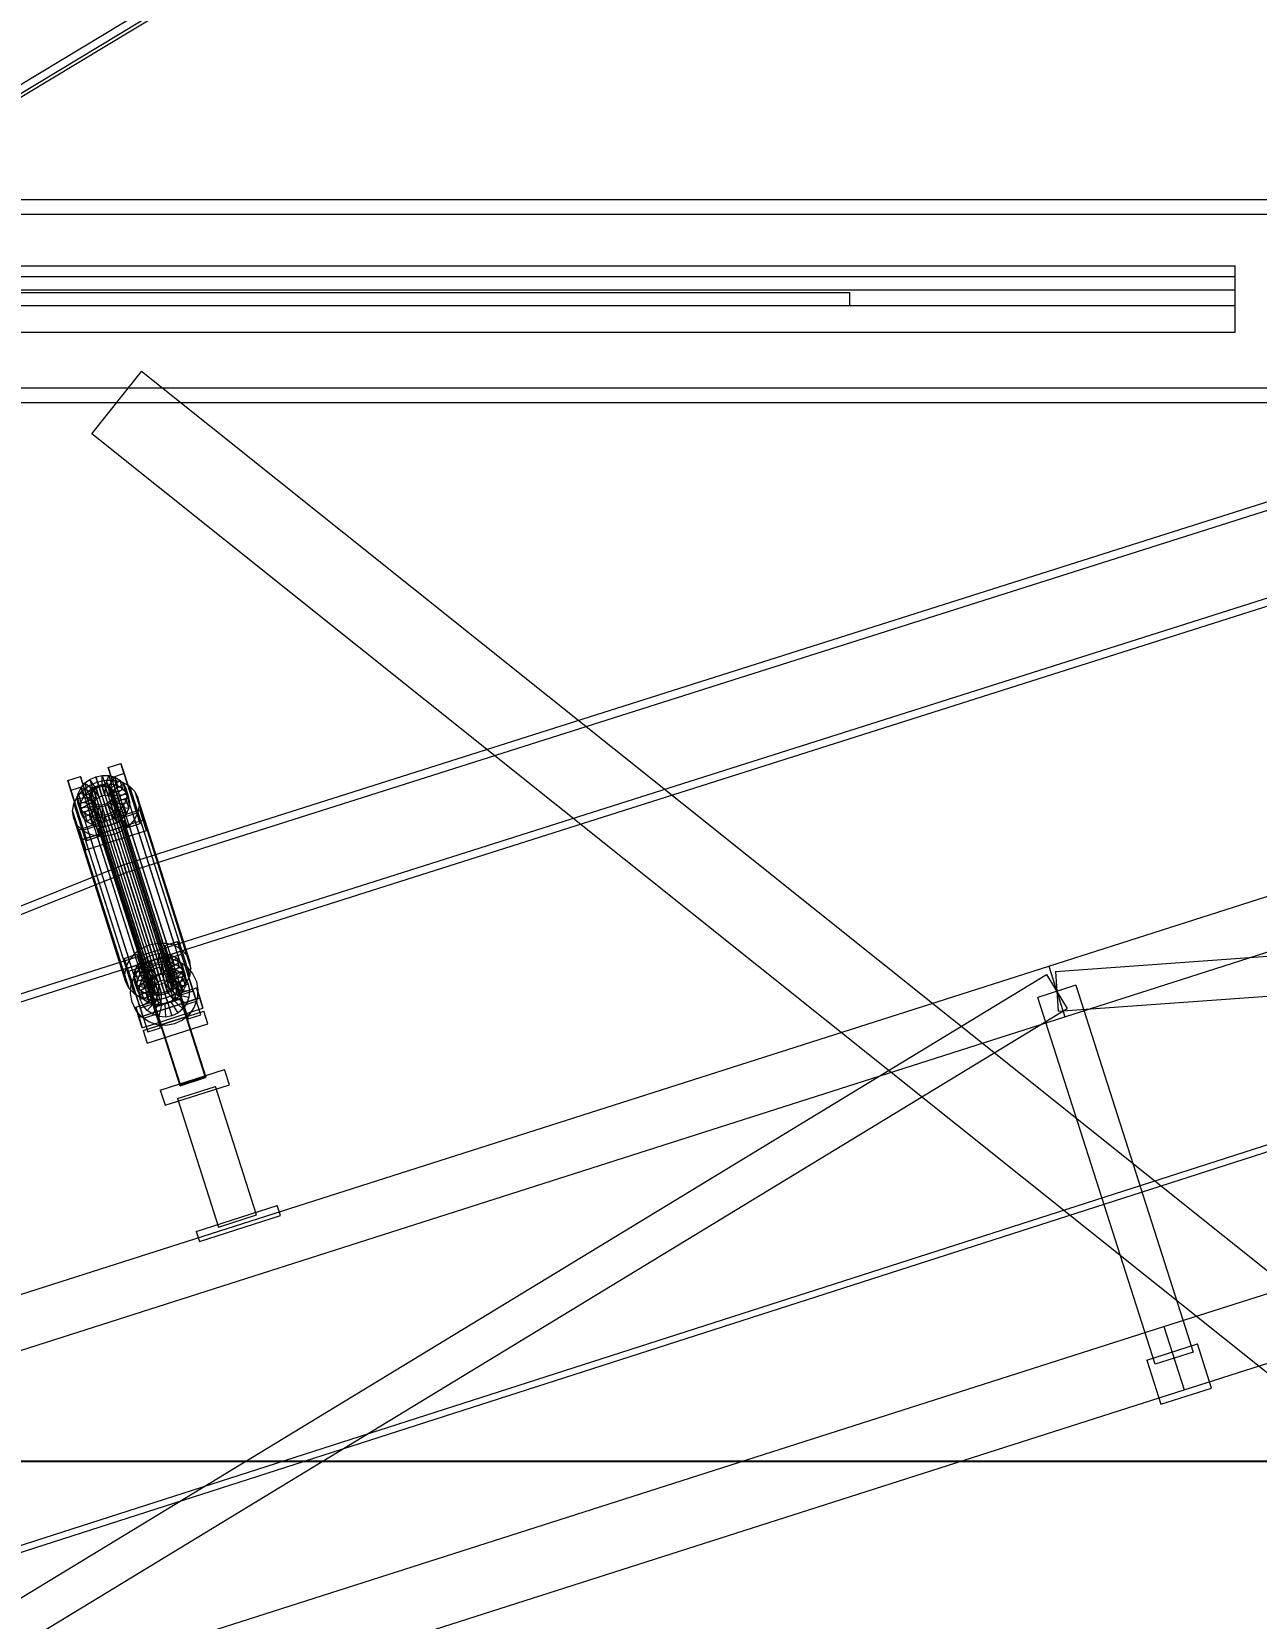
# Model space of a CAD drawing. Header units: millimetres. Extents: x -1970 to 34302, y -65268 to 6837.
# Drawn here: x 2708 to 3630, y 582 to 1776 of the extents above; entities that cross this region are included whole.
import ezdxf

# ---------------------------------------------------------------- set-up
doc = ezdxf.new("R2010")
doc.units = ezdxf.units.MM
for name, color, linetype, lineweight in [('COTAS_O', 1, 'Continuous', 0), ('COTAS_P', 1, 'Continuous', 0), ('lateral_C01', 7, 'Continuous', 0), ('lateral_tolva', 7, 'Continuous', 0)]:
    doc.layers.add(name, color=color, linetype=linetype, lineweight=lineweight)
doc.dimstyles.new('R19_100', dxfattribs={"dimtxt": 250, "dimasz": 150, "dimexe": 150, "dimexo": 80, "dimgap": 100, "dimtad": 1, "dimtih": 1, "dimtoh": 1, "dimdsep": 46, "dimcen": 0.09, "dimadec": 0, "dimazin": 0, "dimtfac": 1, "dimtdec": 4, "dimtofl": 0, "dimtmove": 0, "dimatfit": 3, "dimfxl": 1, "dimtolj": 1, "dimtzin": 0, "dimarcsym": 0})

# ---------------------------------------------------------------- blocks, each defined once
blk = doc.blocks.new('*D0')
at = {"layer": 'COTAS_P', "color": 0, "lineweight": -2, "transparency": 16777216}
for p, q in [((10965.3, 3566.3), (10670, 4490.2)), ((1814.1, 1503), (10572.8, 4301.7)), ((1920.8, 676.2), (1625.5, 1600.2))]:
    blk.add_line(p, q, dxfattribs=at)
at = {"layer": 'COTAS_P', "color": 0, "transparency": 16777216}
for points in [[(10565.2, 4325.5), (10580.4, 4277.9), (10715.7, 4347.4)], [(1806.5, 1526.8), (1821.7, 1479.1), (1671.2, 1457.3)]]:
    blk.add_solid(points, dxfattribs=at)
at = {"layer": 'Defpoints', "color": 0, "transparency": 16777216}
for p in [(10715.7, 4347.4), (10989.6, 3490.1), (1945.1, 600)]:
    blk.add_point(p, dxfattribs=at)
blk = doc.blocks.new('*D12')
at = {"layer": 'COTAS_O', "color": 0, "lineweight": -2, "transparency": 16777216}
for p, q in [((349.2, 1520), (349.2, 550)), ((3799.2, 1520), (3799.2, 550)), ((499.2, 700), (3649.2, 700))]:
    blk.add_line(p, q, dxfattribs=at)
at = {"layer": 'COTAS_O', "color": 0, "transparency": 16777216}
for points in [[(499.2, 725), (499.2, 675), (349.2, 700)], [(3649.2, 725), (3649.2, 675), (3799.2, 700)]]:
    blk.add_solid(points, dxfattribs=at)
at = {"layer": 'Defpoints', "color": 0, "transparency": 16777216}
for p in [(349.2, 1600), (3799.2, 1600), (3799.2, 700)]:
    blk.add_point(p, dxfattribs=at)

msp = doc.modelspace()

# ---------------------------------------------------------------- linework, layer by layer
at = {"layer": 'lateral_C01'}
for p, q in [((2005.168, 413.212), (11044.69, 3318.69)), ((2006.698, 408.451), (11046.22, 3313.93)), ((3711.715, 1445.546), (2777.706, 1148.85)), ((2779.522, 1143.131), (3713.532, 1439.828)), ((3473.779, 1072.714), (4616.841, 1437.966)), ((3485.954, 1034.612), (4629.017, 1399.864)), ((2798.544, 1083.251), (3732.553, 1379.947)), ((3734.37, 1374.229), (2800.36, 1077.532)), ((2765.891, 1222.217), (2775.417, 1225.26)), ((2768.323, 1214.563), (2765.891, 1222.217)), ((2765.891, 1222.217), (2777.891, 1184.773)), ((2775.417, 1225.26), (2777.848, 1217.607)), ((2787.416, 1187.817), (2775.417, 1225.26)), ((2735.41, 1212.477), (2744.935, 1215.52)), ((2737.841, 1204.823), (2735.41, 1212.477)), ((2735.41, 1212.477), (2747.409, 1175.033)), ((2747.366, 1207.867), (2737.841, 1204.823)), ((2743.288, 1202.782), (2745.181, 1206.771)), ((2744.935, 1215.52), (2747.366, 1207.867)), ((2756.934, 1178.077), (2744.935, 1215.52)), ((2745.181, 1206.771), (2748.174, 1210.324)), ((2753.684, 1203.407), (2745.181, 1206.771)), ((2745.181, 1206.771), (2747.264, 1200.211)), ((2746.519, 1204.927), (2751.72, 1208.771)), ((2747.366, 1207.867), (2759.366, 1170.423)), ((2748.174, 1210.324), (2752.065, 1213.2)), ((2755.102, 1205.09), (2748.174, 1210.324)), ((2748.174, 1210.324), (2750.258, 1203.764)), ((2754.148, 1206.64), (2750.258, 1203.764)), ((2751.72, 1208.771), (2757.765, 1211.447)), ((2751.72, 1208.771), (2790.791, 1085.773)), ((2752.065, 1213.2), (2756.587, 1215.202)), ((2756.945, 1206.453), (2752.065, 1213.2)), ((2752.065, 1213.2), (2754.148, 1206.64)), ((2758.671, 1208.642), (2754.148, 1206.64)), ((2754.148, 1206.64), (2759.028, 1199.893)), ((2754.754, 1206.184), (2756.597, 1207.546)), ((2756.587, 1215.202), (2761.433, 1216.193)), ((2759.087, 1207.401), (2756.587, 1215.202)), ((2756.587, 1215.202), (2758.671, 1208.642)), ((2756.597, 1207.546), (2758.739, 1208.494)), ((2756.597, 1207.546), (2801.92, 1064.868)), ((2759.087, 1207.401), (2756.945, 1206.453)), ((2757.765, 1211.447), (2764.244, 1212.773)), ((2757.765, 1211.447), (2796.837, 1088.449)), ((2763.517, 1209.633), (2758.671, 1208.642)), ((2758.671, 1208.642), (2761.171, 1200.841)), ((2758.739, 1208.494), (2761.035, 1208.964)), ((2758.739, 1208.494), (2804.062, 1065.816)), ((2761.382, 1207.871), (2759.087, 1207.401)), ((2761.171, 1200.841), (2759.087, 1207.401)), ((2761.035, 1208.964), (2763.327, 1208.923)), ((2761.035, 1208.964), (2806.358, 1066.286)), ((2761.382, 1207.871), (2761.433, 1216.193)), ((2763.675, 1207.83), (2761.382, 1207.871)), ((2763.466, 1201.311), (2761.382, 1207.871)), ((2761.433, 1216.193), (2766.272, 1216.107)), ((2761.433, 1216.193), (2763.517, 1209.633)), ((2763.327, 1208.923), (2765.46, 1208.375)), ((2763.327, 1208.923), (2808.65, 1066.245)), ((2763.517, 1209.633), (2763.466, 1201.311)), ((2768.356, 1209.547), (2763.517, 1209.633)), ((2763.675, 1207.83), (2766.272, 1216.107)), ((2765.808, 1207.281), (2763.675, 1207.83)), ((2765.758, 1201.27), (2763.675, 1207.83)), ((2764.244, 1212.773), (2770.714, 1212.658)), ((2764.244, 1212.773), (2803.315, 1089.775)), ((2765.46, 1208.375), (2767.289, 1207.356)), ((2765.46, 1208.375), (2810.783, 1065.697)), ((2768.356, 1209.547), (2765.758, 1201.27)), ((2765.808, 1207.281), (2770.776, 1214.95)), ((2767.636, 1206.263), (2765.808, 1207.281)), ((2767.892, 1200.722), (2765.808, 1207.281)), ((2766.272, 1216.107), (2770.776, 1214.95)), ((2766.272, 1216.107), (2768.356, 1209.547)), ((2767.289, 1207.356), (2768.688, 1205.937)), ((2767.289, 1207.356), (2812.612, 1064.678)), ((2767.636, 1206.263), (2774.636, 1212.799)), ((2772.859, 1208.39), (2767.892, 1200.722)), ((2777.848, 1217.607), (2768.323, 1214.563)), ((2780.322, 1177.12), (2768.323, 1214.563)), ((2772.859, 1208.39), (2768.356, 1209.547)), ((2769.035, 1204.843), (2777.589, 1209.802)), ((2770.714, 1212.658), (2776.733, 1211.111)), ((2770.714, 1212.658), (2809.785, 1089.66)), ((2770.776, 1214.95), (2774.636, 1212.799)), ((2770.776, 1214.95), (2772.859, 1208.39)), ((2776.719, 1206.239), (2772.859, 1208.39)), ((2774.636, 1212.799), (2777.589, 1209.802)), ((2774.636, 1212.799), (2776.719, 1206.239)), ((2776.733, 1211.111), (2781.894, 1208.236)), ((2776.733, 1211.111), (2815.805, 1088.113)), ((2777.589, 1209.802), (2779.435, 1206.163)), ((2777.589, 1209.802), (2779.673, 1203.242)), ((2777.848, 1217.607), (2789.847, 1180.163)), ((2781.894, 1208.236), (2785.842, 1204.229)), ((2781.894, 1208.236), (2820.965, 1085.238)), ((2749.84, 1167.38), (2737.841, 1204.823)), ((2739.101, 1189.294), (2739.987, 1194.845)), ((2739.987, 1194.845), (2742.517, 1200.177)), ((2739.987, 1194.845), (2779.058, 1071.847)), ((2742.517, 1200.177), (2746.519, 1204.927)), ((2742.517, 1200.177), (2781.588, 1077.179)), ((2742.626, 1198.63), (2743.288, 1202.782)), ((2752.473, 1199.551), (2742.626, 1198.63)), ((2742.626, 1198.63), (2744.709, 1192.07)), ((2743.238, 1194.597), (2742.626, 1198.63)), ((2752.764, 1197.641), (2743.238, 1194.597)), ((2752.787, 1201.518), (2743.288, 1202.782)), ((2743.288, 1202.782), (2745.372, 1196.223)), ((2745.372, 1196.223), (2744.709, 1192.07)), ((2753.638, 1195.917), (2745.084, 1190.958)), ((2747.264, 1200.211), (2745.372, 1196.223)), ((2745.372, 1196.223), (2754.871, 1194.958)), ((2746.519, 1204.927), (2785.59, 1081.929)), ((2750.258, 1203.764), (2747.264, 1200.211)), ((2747.264, 1200.211), (2755.768, 1196.848)), ((2750.258, 1203.764), (2757.186, 1198.531)), ((2752.126, 1200.644), (2752.44, 1202.611)), ((2752.416, 1198.734), (2752.126, 1200.644)), ((2752.126, 1200.644), (2797.449, 1057.967)), ((2753.291, 1197.01), (2752.416, 1198.734)), ((2752.416, 1198.734), (2797.739, 1056.056)), ((2752.44, 1202.611), (2753.336, 1204.501)), ((2752.44, 1202.611), (2797.763, 1059.934)), ((2752.787, 1201.518), (2752.473, 1199.551)), ((2754.557, 1192.991), (2752.473, 1199.551)), ((2752.473, 1199.551), (2752.764, 1197.641)), ((2754.847, 1191.081), (2752.764, 1197.641)), ((2752.764, 1197.641), (2753.638, 1195.917)), ((2753.684, 1203.407), (2752.787, 1201.518)), ((2754.871, 1194.958), (2752.787, 1201.518)), ((2754.69, 1195.591), (2753.291, 1197.01)), ((2753.291, 1197.01), (2798.614, 1054.332)), ((2753.336, 1204.501), (2754.754, 1206.184)), ((2753.336, 1204.501), (2798.659, 1061.823)), ((2755.722, 1189.357), (2753.638, 1195.917)), ((2753.638, 1195.917), (2755.037, 1194.497)), ((2755.102, 1205.09), (2753.684, 1203.407)), ((2755.768, 1196.848), (2753.684, 1203.407)), ((2754.557, 1192.991), (2754.871, 1194.958)), ((2756.518, 1194.572), (2754.69, 1195.591)), ((2754.69, 1195.591), (2800.013, 1052.913)), ((2754.754, 1206.184), (2800.077, 1063.506)), ((2754.871, 1194.958), (2755.768, 1196.848)), ((2756.945, 1206.453), (2755.102, 1205.09)), ((2757.186, 1198.531), (2755.102, 1205.09)), ((2755.768, 1196.848), (2757.186, 1198.531)), ((2759.028, 1199.893), (2756.945, 1206.453)), ((2757.186, 1198.531), (2759.028, 1199.893)), ((2759.028, 1199.893), (2761.171, 1200.841)), ((2761.171, 1200.841), (2763.466, 1201.311)), ((2765.381, 1195.401), (2763.239, 1194.453)), ((2763.466, 1201.311), (2765.758, 1201.27)), ((2767.224, 1196.763), (2765.381, 1195.401)), ((2765.381, 1195.401), (2810.704, 1052.723)), ((2765.729, 1194.308), (2767.572, 1195.67)), ((2765.758, 1201.27), (2767.892, 1200.722)), ((2768.642, 1198.446), (2767.224, 1196.763)), ((2767.224, 1196.763), (2812.547, 1054.085)), ((2767.572, 1195.67), (2768.989, 1197.353)), ((2767.572, 1195.67), (2774.499, 1190.436)), ((2769.655, 1189.11), (2767.572, 1195.67)), ((2769.035, 1204.843), (2767.636, 1206.263)), ((2769.72, 1199.703), (2767.636, 1206.263)), ((2767.892, 1200.722), (2769.72, 1199.703)), ((2769.539, 1200.335), (2768.642, 1198.446)), ((2768.642, 1198.446), (2813.965, 1055.768)), ((2768.688, 1205.937), (2769.562, 1204.213)), ((2768.688, 1205.937), (2814.011, 1063.259)), ((2768.989, 1197.353), (2769.886, 1199.242)), ((2768.989, 1197.353), (2777.493, 1193.989)), ((2771.073, 1190.793), (2768.989, 1197.353)), ((2769.91, 1203.119), (2769.035, 1204.843)), ((2771.119, 1198.283), (2769.035, 1204.843)), ((2769.852, 1202.302), (2769.539, 1200.335)), ((2769.539, 1200.335), (2814.861, 1057.658)), ((2769.562, 1204.213), (2769.852, 1202.302)), ((2814.885, 1061.535), (2769.562, 1204.213)), ((2776.719, 1206.239), (2769.72, 1199.703)), ((2769.72, 1199.703), (2771.119, 1198.283)), ((2769.852, 1202.302), (2815.175, 1059.625)), ((2769.886, 1199.242), (2770.2, 1201.209)), ((2769.886, 1199.242), (2779.385, 1197.978)), ((2771.97, 1192.682), (2769.886, 1199.242)), ((2779.435, 1206.163), (2769.91, 1203.119)), ((2769.91, 1203.119), (2771.993, 1196.56)), ((2770.2, 1201.209), (2769.91, 1203.119)), ((2770.2, 1201.209), (2780.048, 1202.13)), ((2772.284, 1194.649), (2770.2, 1201.209)), ((2779.673, 1203.242), (2771.119, 1198.283)), ((2771.119, 1198.283), (2771.993, 1196.56)), ((2772.284, 1194.649), (2771.97, 1192.682)), ((2771.993, 1196.56), (2781.519, 1199.603)), ((2771.993, 1196.56), (2772.284, 1194.649)), ((2782.132, 1195.57), (2772.284, 1194.649)), ((2779.673, 1203.242), (2776.719, 1206.239)), ((2779.385, 1197.978), (2777.493, 1193.989)), ((2780.048, 1202.13), (2779.385, 1197.978)), ((2779.385, 1197.978), (2781.469, 1191.418)), ((2781.519, 1199.603), (2779.435, 1206.163)), ((2779.435, 1206.163), (2780.048, 1202.13)), ((2781.519, 1199.603), (2779.673, 1203.242)), ((2780.048, 1202.13), (2782.132, 1195.57)), ((2781.469, 1191.418), (2782.132, 1195.57)), ((2782.132, 1195.57), (2781.519, 1199.603)), ((2785.842, 1204.229), (2788.31, 1199.365)), ((2785.842, 1204.229), (2824.913, 1081.231)), ((2788.31, 1199.365), (2789.129, 1193.973)), ((2827.381, 1076.367), (2788.31, 1199.365)), ((2739.92, 1183.902), (2739.101, 1189.294)), ((2739.101, 1189.294), (2778.173, 1066.296)), ((2742.388, 1179.038), (2739.92, 1183.902)), ((2739.92, 1183.902), (2778.992, 1060.904)), ((2743.238, 1194.597), (2745.322, 1188.037)), ((2745.084, 1190.958), (2743.238, 1194.597)), ((2744.051, 1175.68), (2789.774, 1190.29)), ((2744.709, 1192.07), (2754.557, 1192.991)), ((2744.709, 1192.07), (2745.322, 1188.037)), ((2745.084, 1190.958), (2747.168, 1184.398)), ((2748.038, 1187.961), (2745.084, 1190.958)), ((2745.322, 1188.037), (2754.847, 1191.081)), ((2745.322, 1188.037), (2747.168, 1184.398)), ((2747.168, 1184.398), (2755.722, 1189.357)), ((2747.168, 1184.398), (2750.122, 1181.401)), ((2755.037, 1194.497), (2748.038, 1187.961)), ((2748.038, 1187.961), (2750.122, 1181.401)), ((2751.898, 1185.81), (2748.038, 1187.961)), ((2750.122, 1181.401), (2757.121, 1187.937)), ((2756.866, 1193.479), (2751.898, 1185.81)), ((2751.898, 1185.81), (2753.981, 1179.251)), ((2756.401, 1184.653), (2751.898, 1185.81)), ((2753.981, 1179.251), (2758.949, 1186.919)), ((2754.847, 1191.081), (2754.557, 1192.991)), ((2755.722, 1189.357), (2754.847, 1191.081)), ((2757.121, 1187.937), (2755.037, 1194.497)), ((2755.037, 1194.497), (2756.866, 1193.479)), ((2757.121, 1187.937), (2755.722, 1189.357)), ((2758.999, 1192.93), (2756.401, 1184.653)), ((2756.401, 1184.653), (2758.485, 1178.093)), ((2761.24, 1184.567), (2756.401, 1184.653)), ((2758.651, 1194.024), (2756.518, 1194.572)), ((2756.518, 1194.572), (2801.841, 1051.894)), ((2758.949, 1186.919), (2756.866, 1193.479)), ((2756.866, 1193.479), (2758.999, 1192.93)), ((2758.949, 1186.919), (2757.121, 1187.937)), ((2758.485, 1178.093), (2761.082, 1186.37)), ((2760.944, 1193.983), (2758.651, 1194.024)), ((2758.651, 1194.024), (2803.974, 1051.346)), ((2761.082, 1186.37), (2758.949, 1186.919)), ((2761.082, 1186.37), (2758.999, 1192.93)), ((2758.999, 1192.93), (2761.291, 1192.89)), ((2763.239, 1194.453), (2760.944, 1193.983)), ((2760.944, 1193.983), (2806.267, 1051.305)), ((2763.375, 1186.33), (2761.082, 1186.37)), ((2761.291, 1192.89), (2761.24, 1184.567)), ((2766.086, 1185.559), (2761.24, 1184.567)), ((2761.24, 1184.567), (2763.324, 1178.007)), ((2761.291, 1192.89), (2763.586, 1193.359)), ((2763.375, 1186.33), (2761.291, 1192.89)), ((2763.239, 1194.453), (2808.562, 1051.775)), ((2763.324, 1178.007), (2763.375, 1186.33)), ((2765.67, 1186.799), (2763.375, 1186.33)), ((2763.586, 1193.359), (2765.729, 1194.308)), ((2763.586, 1193.359), (2766.086, 1185.559)), ((2765.67, 1186.799), (2763.586, 1193.359)), ((2767.812, 1187.748), (2765.67, 1186.799)), ((2768.17, 1178.999), (2765.67, 1186.799)), ((2765.729, 1194.308), (2770.609, 1187.56)), ((2767.812, 1187.748), (2765.729, 1194.308)), ((2770.609, 1187.56), (2766.086, 1185.559)), ((2766.086, 1185.559), (2768.17, 1178.999)), ((2769.655, 1189.11), (2767.812, 1187.748)), ((2772.692, 1181.001), (2767.812, 1187.748)), ((2771.073, 1190.793), (2769.655, 1189.11)), ((2776.583, 1183.876), (2769.655, 1189.11)), ((2774.499, 1190.436), (2770.609, 1187.56)), ((2770.609, 1187.56), (2772.692, 1181.001)), ((2771.97, 1192.682), (2771.073, 1190.793)), ((2779.577, 1187.429), (2771.073, 1190.793)), ((2781.469, 1191.418), (2771.97, 1192.682)), ((2772.692, 1181.001), (2776.583, 1183.876)), ((2777.493, 1193.989), (2774.499, 1190.436)), ((2774.499, 1190.436), (2776.583, 1183.876)), ((2776.583, 1183.876), (2779.577, 1187.429)), ((2777.493, 1193.989), (2779.577, 1187.429)), ((2787.416, 1187.817), (2777.891, 1184.773)), ((2777.891, 1184.773), (2780.322, 1177.12)), ((2779.577, 1187.429), (2781.469, 1191.418)), ((2785.713, 1183.09), (2781.711, 1178.34)), ((2788.243, 1188.422), (2785.713, 1183.09)), ((2785.713, 1183.09), (2824.785, 1060.092)), ((2789.847, 1180.163), (2787.416, 1187.817)), ((2789.129, 1193.973), (2788.243, 1188.422)), ((2788.243, 1188.422), (2827.315, 1065.424)), ((2789.129, 1193.973), (2828.2, 1070.975)), ((2789.774, 1190.29), (2792.205, 1182.637)), ((2792.274, 1182.489), (2789.774, 1190.29)), ((2746.337, 1175.031), (2742.388, 1179.038)), ((2742.388, 1179.038), (2781.459, 1056.039)), ((2746.482, 1168.027), (2744.051, 1175.68)), ((2744.051, 1175.68), (2746.551, 1167.879)), ((2751.497, 1172.156), (2746.337, 1175.031)), ((2746.337, 1175.031), (2785.408, 1052.033)), ((2792.205, 1182.637), (2746.482, 1168.027)), ((2792.274, 1182.489), (2746.551, 1167.879)), ((2756.934, 1178.077), (2747.409, 1175.033)), ((2747.409, 1175.033), (2749.84, 1167.38)), ((2748.982, 1160.226), (2794.705, 1174.836)), ((2750.122, 1181.401), (2753.981, 1179.251)), ((2757.517, 1170.609), (2751.497, 1172.156)), ((2751.497, 1172.156), (2790.568, 1049.158)), ((2753.981, 1179.251), (2758.485, 1178.093)), ((2759.366, 1170.423), (2756.934, 1178.077)), ((2758.485, 1178.093), (2763.324, 1178.007)), ((2758.564, 1176.236), (2777.615, 1182.324)), ((2758.641, 1175.993), (2758.564, 1176.236)), ((2820.238, 983.236), (2758.564, 1176.236)), ((2777.692, 1182.081), (2758.641, 1175.993)), ((2820.316, 982.993), (2758.641, 1175.993)), ((2763.324, 1178.007), (2768.17, 1178.999)), ((2770.465, 1171.82), (2763.986, 1170.494)), ((2768.17, 1178.999), (2772.692, 1181.001)), ((2776.51, 1174.496), (2770.465, 1171.82)), ((2770.465, 1171.82), (2809.536, 1048.821)), ((2781.711, 1178.34), (2776.51, 1174.496)), ((2776.51, 1174.496), (2815.582, 1051.498)), ((2777.615, 1182.324), (2777.692, 1182.081)), ((2839.289, 989.324), (2777.615, 1182.324)), ((2777.692, 1182.081), (2839.367, 989.081)), ((2780.322, 1177.12), (2789.847, 1180.163)), ((2781.711, 1178.34), (2820.783, 1055.342)), ((2792.205, 1182.637), (2794.705, 1174.836)), ((2794.705, 1174.836), (2792.274, 1182.489)), ((2748.982, 1160.226), (2746.482, 1168.027)), ((2746.551, 1167.879), (2748.982, 1160.226)), ((2749.84, 1167.38), (2759.366, 1170.423)), ((2763.986, 1170.494), (2757.517, 1170.609)), ((2757.517, 1170.609), (2796.588, 1047.61)), ((2763.986, 1170.494), (2803.058, 1047.496)), ((3560.527, 801.237), (4703.589, 1166.489)), ((2777.706, 1148.85), (1883.915, 792.711)), ((2798.544, 1083.251), (2777.706, 1148.85)), ((2777.706, 1148.85), (2779.522, 1143.131)), ((3478.785, 1068.624), (4710.117, 1157.636)), ((1885.731, 786.992), (2779.522, 1143.131)), ((2779.522, 1143.131), (2800.36, 1077.532)), ((3480.948, 1038.702), (4712.28, 1127.714)), ((3575.745, 753.609), (4718.808, 1118.861)), ((2796.837, 1088.449), (2790.791, 1085.773)), ((2803.315, 1089.775), (2796.837, 1088.449)), ((2809.785, 1089.66), (2803.315, 1089.775)), ((2808.436, 1088.285), (2817.961, 1091.329)), ((2810.867, 1080.632), (2808.436, 1088.285)), ((2808.436, 1088.285), (2820.435, 1050.842)), ((2815.805, 1088.113), (2809.785, 1089.66)), ((2820.965, 1085.238), (2815.805, 1088.113)), ((2817.961, 1091.329), (2820.392, 1083.676)), ((2829.961, 1053.885), (2817.961, 1091.329)), ((1883.915, 792.711), (2798.544, 1083.251)), ((2800.36, 1077.532), (1885.731, 786.992)), ((2777.954, 1078.545), (2787.48, 1081.589)), ((2780.385, 1070.892), (2777.954, 1078.545)), ((2777.954, 1078.545), (2789.953, 1041.102)), ((2781.588, 1077.179), (2779.058, 1071.847)), ((2785.59, 1081.929), (2781.588, 1077.179)), ((2790.791, 1085.773), (2785.59, 1081.929)), ((2787.48, 1081.589), (2789.911, 1073.936)), ((2799.479, 1044.145), (2787.48, 1081.589)), ((2787.725, 1072.84), (2790.718, 1076.393)), ((2790.718, 1076.393), (2794.609, 1079.268)), ((2797.646, 1071.159), (2790.718, 1076.393)), ((2790.718, 1076.393), (2792.802, 1069.833)), ((2794.362, 1074.707), (2800.36, 1077.532)), ((2794.609, 1079.268), (2799.131, 1081.27)), ((2799.489, 1072.521), (2794.609, 1079.268)), ((2794.609, 1079.268), (2796.693, 1072.709)), ((2799.131, 1081.27), (2803.977, 1082.262)), ((2801.631, 1073.469), (2799.131, 1081.27)), ((2799.131, 1081.27), (2801.215, 1074.71)), ((2800.36, 1077.532), (2806.886, 1078.709)), ((2806.061, 1075.702), (2801.215, 1074.71)), ((2803.927, 1073.939), (2803.977, 1082.262)), ((2803.977, 1082.262), (2808.817, 1082.176)), ((2803.977, 1082.262), (2806.061, 1075.702)), ((2806.061, 1075.702), (2806.011, 1067.379)), ((2810.901, 1075.616), (2806.061, 1075.702)), ((2806.219, 1073.899), (2808.817, 1082.176)), ((2806.886, 1078.709), (2813.493, 1078.156)), ((2810.901, 1075.616), (2808.303, 1067.339)), ((2808.352, 1073.35), (2813.32, 1081.018)), ((2808.817, 1082.176), (2813.32, 1081.018)), ((2808.817, 1082.176), (2810.901, 1075.616)), ((2810.181, 1072.331), (2817.18, 1078.868)), ((2820.392, 1083.676), (2810.867, 1080.632)), ((2822.866, 1043.188), (2810.867, 1080.632)), ((2815.404, 1074.459), (2810.901, 1075.616)), ((2811.569, 1078.594), (2821.094, 1081.638)), ((2811.569, 1078.594), (2826.179, 1032.872)), ((2811.58, 1070.912), (2820.134, 1075.871)), ((2813.32, 1081.018), (2817.18, 1078.868)), ((2813.32, 1081.018), (2815.404, 1074.459)), ((2813.493, 1078.156), (2819.733, 1075.912)), ((2817.18, 1078.868), (2820.134, 1075.871)), ((2817.18, 1078.868), (2819.264, 1072.308)), ((2819.733, 1075.912), (2825.179, 1072.13)), ((2820.134, 1075.871), (2821.98, 1072.232)), ((2820.134, 1075.871), (2822.217, 1069.311)), ((2820.392, 1083.676), (2832.392, 1046.232)), ((2824.913, 1081.231), (2820.965, 1085.238)), ((2835.704, 1035.916), (2821.094, 1081.638)), ((2827.381, 1076.367), (2824.913, 1081.231)), ((2828.2, 1070.975), (2827.381, 1076.367)), ((2330.717, 707.462), (3473.779, 1072.714)), ((2417.28, 424.987), (3472.073, 1066.479)), ((2779.058, 1071.847), (2778.173, 1066.296)), ((2778.173, 1066.296), (2778.992, 1060.904)), ((2789.911, 1073.936), (2780.385, 1070.892)), ((2792.385, 1033.448), (2780.385, 1070.892)), ((2781.087, 1068.854), (2790.613, 1071.898)), ((2781.087, 1068.854), (2795.697, 1023.132)), ((2783.273, 1058.739), (2785.516, 1064.979)), ((2785.17, 1064.699), (2785.832, 1068.851)), ((2795.018, 1065.62), (2785.17, 1064.699)), ((2785.17, 1064.699), (2787.254, 1058.139)), ((2785.783, 1060.666), (2785.17, 1064.699)), ((2785.516, 1064.979), (2789.299, 1070.425)), ((2795.308, 1063.709), (2785.783, 1060.666)), ((2785.832, 1068.851), (2787.725, 1072.84)), ((2795.332, 1067.587), (2785.832, 1068.851)), ((2785.832, 1068.851), (2787.916, 1062.291)), ((2796.228, 1069.476), (2787.725, 1072.84)), ((2787.725, 1072.84), (2789.809, 1066.28)), ((2789.809, 1066.28), (2787.916, 1062.291)), ((2789.299, 1070.425), (2794.362, 1074.707)), ((2792.802, 1069.833), (2789.809, 1066.28)), ((2789.809, 1066.28), (2798.312, 1062.916)), ((2789.911, 1073.936), (2801.91, 1036.492)), ((2805.223, 1026.175), (2790.613, 1071.898)), ((2791.205, 1062.046), (2794.034, 1066.12)), ((2796.693, 1072.709), (2792.802, 1069.833)), ((2792.802, 1069.833), (2799.73, 1064.599)), ((2794.034, 1066.12), (2797.821, 1069.322)), ((2801.433, 1059.392), (2794.034, 1066.12)), ((2795.332, 1067.587), (2795.018, 1065.62)), ((2797.102, 1059.06), (2795.018, 1065.62)), ((2795.018, 1065.62), (2795.308, 1063.709)), ((2797.392, 1057.149), (2795.308, 1063.709)), ((2795.308, 1063.709), (2796.183, 1061.986)), ((2796.228, 1069.476), (2795.332, 1067.587)), ((2797.416, 1061.027), (2795.332, 1067.587)), ((2797.646, 1071.159), (2796.228, 1069.476)), ((2798.312, 1062.916), (2796.228, 1069.476)), ((2801.215, 1074.71), (2796.693, 1072.709)), ((2796.693, 1072.709), (2801.573, 1065.961)), ((2799.489, 1072.521), (2797.646, 1071.159)), ((2799.73, 1064.599), (2797.646, 1071.159)), ((2797.821, 1069.322), (2802.308, 1071.436)), ((2803.227, 1060.909), (2797.821, 1069.322)), ((2798.312, 1062.916), (2799.73, 1064.599)), ((2800.077, 1063.506), (2798.659, 1061.823)), ((2801.631, 1073.469), (2799.489, 1072.521)), ((2801.573, 1065.961), (2799.489, 1072.521)), ((2799.73, 1064.599), (2801.573, 1065.961)), ((2801.92, 1064.868), (2800.077, 1063.506)), ((2801.215, 1074.71), (2803.715, 1066.91)), ((2801.573, 1065.961), (2803.715, 1066.91)), ((2803.927, 1073.939), (2801.631, 1073.469)), ((2803.715, 1066.91), (2801.631, 1073.469)), ((2804.062, 1065.816), (2801.92, 1064.868)), ((2802.308, 1071.436), (2807.19, 1072.316)), ((2805.352, 1061.91), (2802.308, 1071.436)), ((2803.715, 1066.91), (2806.011, 1067.379)), ((2806.219, 1073.899), (2803.927, 1073.939)), ((2806.011, 1067.379), (2803.927, 1073.939)), ((2806.358, 1066.286), (2804.062, 1065.816)), ((2806.011, 1067.379), (2808.303, 1067.339)), ((2808.352, 1073.35), (2806.219, 1073.899)), ((2808.303, 1067.339), (2806.219, 1073.899)), ((2808.65, 1066.245), (2806.358, 1066.286)), ((2807.664, 1062.327), (2807.19, 1072.316)), ((2807.19, 1072.316), (2812.132, 1071.903)), ((2808.303, 1067.339), (2810.436, 1066.79)), ((2810.181, 1072.331), (2808.352, 1073.35)), ((2810.436, 1066.79), (2808.352, 1073.35)), ((2810.783, 1065.697), (2808.65, 1066.245)), ((2810.006, 1062.131), (2812.132, 1071.903)), ((2810.116, 1061.738), (2811.534, 1063.421)), ((2811.58, 1070.912), (2810.181, 1072.331)), ((2812.264, 1065.772), (2810.181, 1072.331)), ((2815.404, 1074.459), (2810.436, 1066.79)), ((2810.436, 1066.79), (2812.264, 1065.772)), ((2812.612, 1064.678), (2810.783, 1065.697)), ((2811.534, 1063.421), (2812.43, 1065.311)), ((2811.534, 1063.421), (2820.037, 1060.058)), ((2813.618, 1056.862), (2811.534, 1063.421)), ((2812.454, 1069.188), (2811.58, 1070.912)), ((2813.663, 1064.352), (2811.58, 1070.912)), ((2812.132, 1071.903), (2816.8, 1070.224)), ((2812.216, 1061.336), (2816.8, 1070.224)), ((2819.264, 1072.308), (2812.264, 1065.772)), ((2812.264, 1065.772), (2813.663, 1064.352)), ((2812.43, 1065.311), (2812.744, 1067.278)), ((2812.43, 1065.311), (2821.93, 1064.046)), ((2814.514, 1058.751), (2812.43, 1065.311)), ((2821.98, 1072.232), (2812.454, 1069.188)), ((2812.454, 1069.188), (2814.538, 1062.628)), ((2812.744, 1067.278), (2812.454, 1069.188)), ((2814.011, 1063.259), (2812.612, 1064.678)), ((2812.744, 1067.278), (2822.592, 1068.199)), ((2814.828, 1060.718), (2812.744, 1067.278)), ((2822.217, 1069.311), (2813.663, 1064.352)), ((2813.663, 1064.352), (2814.538, 1062.628)), ((2814.885, 1061.535), (2814.011, 1063.259)), ((2814.146, 1059.996), (2820.874, 1067.395)), ((2814.538, 1062.628), (2824.063, 1065.672)), ((2819.264, 1072.308), (2815.404, 1074.459)), ((2815.663, 1058.202), (2824.076, 1063.608)), ((2816.8, 1070.224), (2820.874, 1067.395)), ((2822.217, 1069.311), (2819.264, 1072.308)), ((2821.93, 1064.046), (2820.037, 1060.058)), ((2820.874, 1067.395), (2824.076, 1063.608)), ((2822.592, 1068.199), (2821.93, 1064.046)), ((2821.93, 1064.046), (2824.013, 1057.486)), ((2824.063, 1065.672), (2821.98, 1072.232)), ((2821.98, 1072.232), (2822.592, 1068.199)), ((2824.063, 1065.672), (2822.217, 1069.311)), ((2822.592, 1068.199), (2824.676, 1061.639)), ((2824.676, 1061.639), (2824.063, 1065.672)), ((2824.076, 1063.608), (2826.19, 1059.121)), ((2824.785, 1060.092), (2827.315, 1065.424)), ((2825.179, 1072.13), (2829.461, 1067.067)), ((2827.315, 1065.424), (2828.2, 1070.975)), ((2829.461, 1067.067), (2832.286, 1061.069)), ((3472.073, 1066.479), (3487.661, 1040.847)), ((3473.779, 1072.714), (3485.954, 1034.612)), ((3478.785, 1068.624), (3480.948, 1038.702)), ((2778.992, 1060.904), (2781.459, 1056.039)), ((2781.459, 1056.039), (2785.408, 1052.033)), ((2782.72, 1052.132), (2783.273, 1058.739)), ((2783.897, 1045.606), (2782.72, 1052.132)), ((2785.408, 1052.033), (2790.568, 1049.158)), ((2785.783, 1060.666), (2787.866, 1054.106)), ((2787.629, 1057.027), (2785.783, 1060.666)), ((2786.596, 1041.749), (2832.318, 1056.359)), ((2787.916, 1062.291), (2787.254, 1058.139)), ((2787.254, 1058.139), (2797.102, 1059.06)), ((2787.254, 1058.139), (2787.866, 1054.106)), ((2796.183, 1061.986), (2787.629, 1057.027)), ((2787.629, 1057.027), (2789.712, 1050.467)), ((2790.582, 1054.03), (2787.629, 1057.027)), ((2787.866, 1054.106), (2797.392, 1057.149)), ((2787.866, 1054.106), (2789.712, 1050.467)), ((2787.916, 1062.291), (2797.416, 1061.027)), ((2789.113, 1052.436), (2789.526, 1057.378)), ((2799.102, 1052.91), (2789.113, 1052.436)), ((2789.993, 1047.554), (2789.113, 1052.436)), ((2789.526, 1057.378), (2791.205, 1062.046)), ((2799.297, 1055.251), (2789.526, 1057.378)), ((2789.712, 1050.467), (2798.266, 1055.426)), ((2797.582, 1060.566), (2790.582, 1054.03)), ((2790.582, 1054.03), (2792.666, 1047.47)), ((2794.442, 1051.879), (2790.582, 1054.03)), ((2800.092, 1057.462), (2791.205, 1062.046)), ((2792.666, 1047.47), (2799.665, 1054.006)), ((2799.41, 1059.547), (2794.442, 1051.879)), ((2794.442, 1051.879), (2796.526, 1045.319)), ((2798.945, 1050.721), (2794.442, 1051.879)), ((2798.266, 1055.426), (2796.183, 1061.986)), ((2796.183, 1061.986), (2797.582, 1060.566)), ((2796.526, 1045.319), (2801.494, 1052.987)), ((2797.102, 1059.06), (2797.416, 1061.027)), ((2797.392, 1057.149), (2797.102, 1059.06)), ((2798.266, 1055.426), (2797.392, 1057.149)), ((2797.416, 1061.027), (2798.312, 1062.916)), ((2797.763, 1059.934), (2797.449, 1057.967)), ((2797.449, 1057.967), (2797.739, 1056.056)), ((2799.665, 1054.006), (2797.582, 1060.566)), ((2797.582, 1060.566), (2799.41, 1059.547)), ((2797.739, 1056.056), (2798.614, 1054.332)), ((2798.659, 1061.823), (2797.763, 1059.934)), ((2799.665, 1054.006), (2798.266, 1055.426)), ((2798.614, 1054.332), (2800.013, 1052.913)), ((2801.543, 1058.999), (2798.945, 1050.721)), ((2799.102, 1052.91), (2799.297, 1055.251)), ((2799.519, 1050.598), (2799.102, 1052.91)), ((2799.297, 1055.251), (2800.092, 1057.462)), ((2801.494, 1052.987), (2799.41, 1059.547)), ((2799.41, 1059.547), (2801.543, 1058.999)), ((2801.494, 1052.987), (2799.665, 1054.006)), ((2800.013, 1052.913), (2801.841, 1051.894)), ((2800.092, 1057.462), (2801.433, 1059.392)), ((2801.029, 1044.162), (2803.627, 1052.439)), ((2801.433, 1059.392), (2803.227, 1060.909)), ((2803.627, 1052.439), (2801.494, 1052.987)), ((2803.627, 1052.439), (2801.543, 1058.999)), ((2801.543, 1058.999), (2803.835, 1058.958)), ((2801.841, 1051.894), (2803.974, 1051.346)), ((2803.227, 1060.909), (2805.352, 1061.91)), ((2805.919, 1052.398), (2803.627, 1052.439)), ((2803.835, 1058.958), (2803.785, 1050.636)), ((2808.631, 1051.627), (2803.785, 1050.636)), ((2803.835, 1058.958), (2806.131, 1059.428)), ((2805.919, 1052.398), (2803.835, 1058.958)), ((2803.974, 1051.346), (2806.267, 1051.305)), ((2805.352, 1061.91), (2807.664, 1062.327)), ((2805.868, 1044.076), (2805.919, 1052.398)), ((2808.215, 1052.868), (2805.919, 1052.398)), ((2806.131, 1059.428), (2808.273, 1060.376)), ((2806.131, 1059.428), (2808.631, 1051.627)), ((2808.215, 1052.868), (2806.131, 1059.428)), ((2806.267, 1051.305), (2808.562, 1051.775)), ((2807.664, 1062.327), (2810.006, 1062.131)), ((2810.357, 1053.816), (2808.215, 1052.868)), ((2810.715, 1045.067), (2808.215, 1052.868)), ((2808.273, 1060.376), (2810.116, 1061.738)), ((2808.273, 1060.376), (2813.153, 1053.629)), ((2810.357, 1053.816), (2808.273, 1060.376)), ((2808.562, 1051.775), (2810.704, 1052.723)), ((2813.153, 1053.629), (2808.631, 1051.627)), ((2808.631, 1051.627), (2810.715, 1045.067)), ((2809.536, 1048.821), (2815.582, 1051.498)), ((2810.006, 1062.131), (2812.216, 1061.336)), ((2810.116, 1061.738), (2817.044, 1056.505)), ((2812.2, 1055.178), (2810.116, 1061.738)), ((2812.2, 1055.178), (2810.357, 1053.816)), ((2815.237, 1047.069), (2810.357, 1053.816)), ((2810.704, 1052.723), (2812.547, 1054.085)), ((2813.618, 1056.862), (2812.2, 1055.178)), ((2819.127, 1049.945), (2812.2, 1055.178)), ((2812.216, 1061.336), (2814.146, 1059.996)), ((2812.547, 1054.085), (2813.965, 1055.768)), ((2817.044, 1056.505), (2813.153, 1053.629)), ((2813.153, 1053.629), (2815.237, 1047.069)), ((2814.514, 1058.751), (2813.618, 1056.862)), ((2822.121, 1053.498), (2813.618, 1056.862)), ((2813.965, 1055.768), (2814.861, 1057.658)), ((2814.146, 1059.996), (2815.663, 1058.202)), ((2814.828, 1060.718), (2814.514, 1058.751)), ((2824.013, 1057.486), (2814.514, 1058.751)), ((2814.538, 1062.628), (2814.828, 1060.718)), ((2824.676, 1061.639), (2814.828, 1060.718)), ((2814.861, 1057.658), (2815.175, 1059.625)), ((2815.175, 1059.625), (2814.885, 1061.535)), ((2815.582, 1051.498), (2820.783, 1055.342)), ((2815.663, 1058.202), (2816.664, 1056.077)), ((2816.886, 1051.423), (2816.091, 1049.212)), ((2826.19, 1059.121), (2816.664, 1056.077)), ((2816.664, 1056.077), (2817.081, 1053.765)), ((2817.081, 1053.765), (2816.886, 1051.423)), ((2816.886, 1051.423), (2826.657, 1049.297)), ((2820.037, 1060.058), (2817.044, 1056.505)), ((2817.044, 1056.505), (2819.127, 1049.945)), ((2817.081, 1053.765), (2827.07, 1054.239)), ((2819.127, 1049.945), (2822.121, 1053.498)), ((2820.037, 1060.058), (2822.121, 1053.498)), ((2829.961, 1053.885), (2820.435, 1050.842)), ((2820.783, 1055.342), (2824.785, 1060.092)), ((2822.121, 1053.498), (2824.013, 1057.486)), ((2824.013, 1057.486), (2824.676, 1061.639)), ((2826.19, 1059.121), (2827.07, 1054.239)), ((2827.07, 1054.239), (2826.657, 1049.297)), ((2832.392, 1046.232), (2829.961, 1053.885)), ((2832.286, 1061.069), (2833.463, 1054.543)), ((2832.318, 1056.359), (2834.749, 1048.705)), ((2834.818, 1048.558), (2832.318, 1056.359)), ((2833.463, 1054.543), (2832.91, 1047.935)), ((3494.155, 1058.229), (3465.579, 1049.098)), ((3494.155, 1058.229), (3582.424, 781.989)), ((2432.868, 399.355), (3487.661, 1040.847)), ((2786.722, 1039.608), (2783.897, 1045.606)), ((2789.027, 1034.095), (2786.596, 1041.749)), ((2786.596, 1041.749), (2789.096, 1033.948)), ((2791.004, 1034.545), (2786.722, 1039.608)), ((2834.749, 1048.705), (2789.027, 1034.095)), ((2834.818, 1048.558), (2789.096, 1033.948)), ((2789.712, 1050.467), (2792.666, 1047.47)), ((2799.479, 1044.145), (2789.953, 1041.102)), ((2789.953, 1041.102), (2792.385, 1033.448)), ((2799.519, 1050.598), (2789.993, 1047.554)), ((2792.106, 1043.067), (2789.993, 1047.554)), ((2790.568, 1049.158), (2796.588, 1047.61)), ((2791.527, 1026.295), (2837.249, 1040.905)), ((2800.52, 1048.473), (2792.106, 1043.067)), ((2795.309, 1039.28), (2792.106, 1043.067)), ((2792.666, 1047.47), (2796.526, 1045.319)), ((2802.037, 1046.679), (2795.309, 1039.28)), ((2796.526, 1045.319), (2801.029, 1044.162)), ((2796.588, 1047.61), (2803.058, 1047.496)), ((2798.945, 1050.721), (2801.029, 1044.162)), ((2803.785, 1050.636), (2798.945, 1050.721)), ((2803.967, 1045.338), (2799.383, 1036.451)), ((2801.91, 1036.492), (2799.479, 1044.145)), ((2800.52, 1048.473), (2799.519, 1050.598)), ((2802.037, 1046.679), (2800.52, 1048.473)), ((2801.021, 1042.578), (2820.072, 1048.667)), ((2801.274, 1041.787), (2801.021, 1042.578)), ((2819.922, 983.437), (2801.021, 1042.578)), ((2801.029, 1044.162), (2805.868, 1044.076)), ((2820.324, 1047.876), (2801.274, 1041.787)), ((2820.175, 982.645), (2801.274, 1041.787)), ((2803.967, 1045.338), (2802.037, 1046.679)), ((2803.058, 1047.496), (2809.536, 1048.821)), ((2803.785, 1050.636), (2805.868, 1044.076)), ((2806.177, 1044.543), (2803.967, 1045.338)), ((2806.177, 1044.543), (2804.051, 1034.772)), ((2805.868, 1044.076), (2810.715, 1045.067)), ((2808.519, 1044.348), (2806.177, 1044.543)), ((2810.831, 1044.764), (2808.519, 1044.348)), ((2808.519, 1044.348), (2808.993, 1034.359)), ((2810.715, 1045.067), (2815.237, 1047.069)), ((2812.956, 1045.766), (2810.831, 1044.764)), ((2810.831, 1044.764), (2813.875, 1035.239)), ((2814.75, 1047.283), (2812.956, 1045.766)), ((2812.956, 1045.766), (2818.362, 1037.352)), ((2816.091, 1049.212), (2814.75, 1047.283)), ((2814.75, 1047.283), (2822.149, 1040.555)), ((2815.237, 1047.069), (2819.127, 1049.945)), ((2816.091, 1049.212), (2824.978, 1044.629)), ((2822.149, 1040.555), (2818.362, 1037.352)), ((2820.072, 1048.667), (2820.324, 1047.876)), ((2838.973, 989.525), (2820.072, 1048.667)), ((2820.324, 1047.876), (2839.226, 988.734)), ((2820.435, 1050.842), (2822.866, 1043.188)), ((2824.978, 1044.629), (2822.149, 1040.555)), ((2822.866, 1043.188), (2832.392, 1046.232)), ((2826.657, 1049.297), (2824.978, 1044.629)), ((2830.667, 1041.696), (2826.884, 1036.25)), ((2832.91, 1047.935), (2830.667, 1041.696)), ((2834.749, 1048.705), (2837.249, 1040.905)), ((2837.249, 1040.905), (2834.818, 1048.558)), ((3553.848, 772.858), (3465.579, 1049.098)), ((2342.892, 669.36), (3485.954, 1034.612)), ((2791.527, 1026.295), (2789.027, 1034.095)), ((2789.096, 1033.948), (2791.527, 1026.295)), ((2796.45, 1030.762), (2791.004, 1034.545)), ((2792.231, 1024.124), (2837.953, 1038.734)), ((2792.385, 1033.448), (2801.91, 1036.492)), ((2795.275, 1014.598), (2840.997, 1029.208)), ((2799.383, 1036.451), (2795.309, 1039.28)), ((2802.689, 1028.518), (2796.45, 1030.762)), ((2804.051, 1034.772), (2799.383, 1036.451)), ((2809.297, 1027.966), (2802.689, 1028.518)), ((2808.993, 1034.359), (2804.051, 1034.772)), ((2824.618, 1034.472), (2805.567, 1028.385)), ((2820.055, 983.044), (2805.567, 1028.385)), ((2813.875, 1035.239), (2808.993, 1034.359)), ((2815.823, 1029.143), (2809.297, 1027.966)), ((2818.362, 1037.352), (2813.875, 1035.239)), ((2821.821, 1031.968), (2815.823, 1029.143)), ((2826.884, 1036.25), (2821.821, 1031.968)), ((2824.618, 1034.472), (2839.106, 989.131)), ((2826.179, 1032.872), (2835.704, 1035.916)), ((2840.997, 1029.208), (2837.953, 1038.734)), ((2792.231, 1024.124), (2795.275, 1014.598)), ((2795.697, 1023.132), (2805.223, 1026.175)), ((2805.081, 979.309), (2853.471, 994.771)), ((2857.123, 983.34), (2853.471, 994.771)), ((2808.734, 967.878), (2857.123, 983.34)), ((2818.032, 972.949), (2846.608, 982.08)), ((2838.973, 989.525), (2819.922, 983.437)), ((2819.922, 983.437), (2820.175, 982.645)), ((2839.106, 989.131), (2820.055, 983.044)), ((2820.175, 982.645), (2839.226, 988.734)), ((2839.289, 989.324), (2820.238, 983.236)), ((2820.238, 983.236), (2820.316, 982.993)), ((2820.316, 982.993), (2839.367, 989.081)), ((2839.226, 988.734), (2838.973, 989.525)), ((2839.367, 989.081), (2839.289, 989.324)), ((2877.521, 885.337), (2846.608, 982.08)), ((2805.081, 979.309), (2808.734, 967.878)), ((2818.032, 972.949), (2848.945, 876.205)), ((2832.143, 872.936), (2893.106, 892.416)), ((2834.578, 865.316), (2895.541, 884.796)), ((2848.945, 876.205), (2877.521, 885.337)), ((2895.541, 884.796), (2893.106, 892.416)), ((2832.143, 872.936), (2834.578, 865.316)), ((2417.465, 435.985), (3560.527, 801.237)), ((3560.527, 801.237), (3575.745, 753.609)), ((3547.563, 776.098), (3585.665, 788.273)), ((3582.424, 781.989), (3553.848, 772.858)), ((3596.318, 754.934), (3585.665, 788.273)), ((3547.563, 776.098), (3558.216, 742.759)), ((2432.683, 388.358), (3575.745, 753.609)), ((3558.216, 742.759), (3596.318, 754.934))]:
    msp.add_line(p, q, dxfattribs=at)
at = {"layer": 'lateral_tolva'}
for p, q in [((3799.2, 2400), (2474.2, 1600)), ((2474.2, 1593.48), (3799.2, 2393.48)), ((2478.335, 1593.151), (3803.335, 2393.151)), ((252.7, 1650), (3895.7, 1650)), ((252.7, 1639), (3895.7, 1639)), ((1634.2, 1600), (3614.2, 1600)), ((1634.2, 1592), (3614.2, 1592)), ((3614.2, 1550), (3614.2, 1600)), ((3614.2, 1582), (3614.2, 1592)), ((1634.2, 1582), (3614.2, 1582)), ((2524.2, 1580), (3324.2, 1580)), ((3324.2, 1570), (3324.2, 1580)), ((1634.2, 1570), (3614.2, 1570)), ((2524.2, 1570), (3324.2, 1570)), ((3614.2, 1550), (3614.2, 1570)), ((1634.2, 1550), (3614.2, 1550)), ((2753.467, 1473.567), (2790.933, 1520.433)), ((3837.933, 683.433), (2790.933, 1520.433)), ((252.7, 1508), (3895.7, 1508)), ((252.7, 1497), (3895.7, 1497)), ((3800.467, 636.567), (2753.467, 1473.567))]:
    msp.add_line(p, q, dxfattribs=at)

# ---------------------------------------------------------------- dimensions: what is measured, and where the dimension line sits
at = {"layer": 'COTAS_O'}
dim = msp.add_aligned_dim(p1=(349.2, 1600), p2=(3799.2, 1600), distance=-900, text='<> O', dimstyle='R19_100', dxfattribs=at)
dim.commit()
dim.dimension.update_dxf_attribs({"geometry": '*D12', "text_midpoint": (2074.2, 700)})
at = {"layer": 'COTAS_P'}
dim = msp.add_aligned_dim(p1=(1945.131, 600), p2=(10989.61, 3490.056), distance=900, text='<> P', dimstyle='R19_100', dxfattribs=at)
dim.commit()
dim.dimension.update_dxf_attribs({"geometry": '*D0', "text_midpoint": (6193.431, 2902.324)})

doc.saveas('drawing.dxf')
